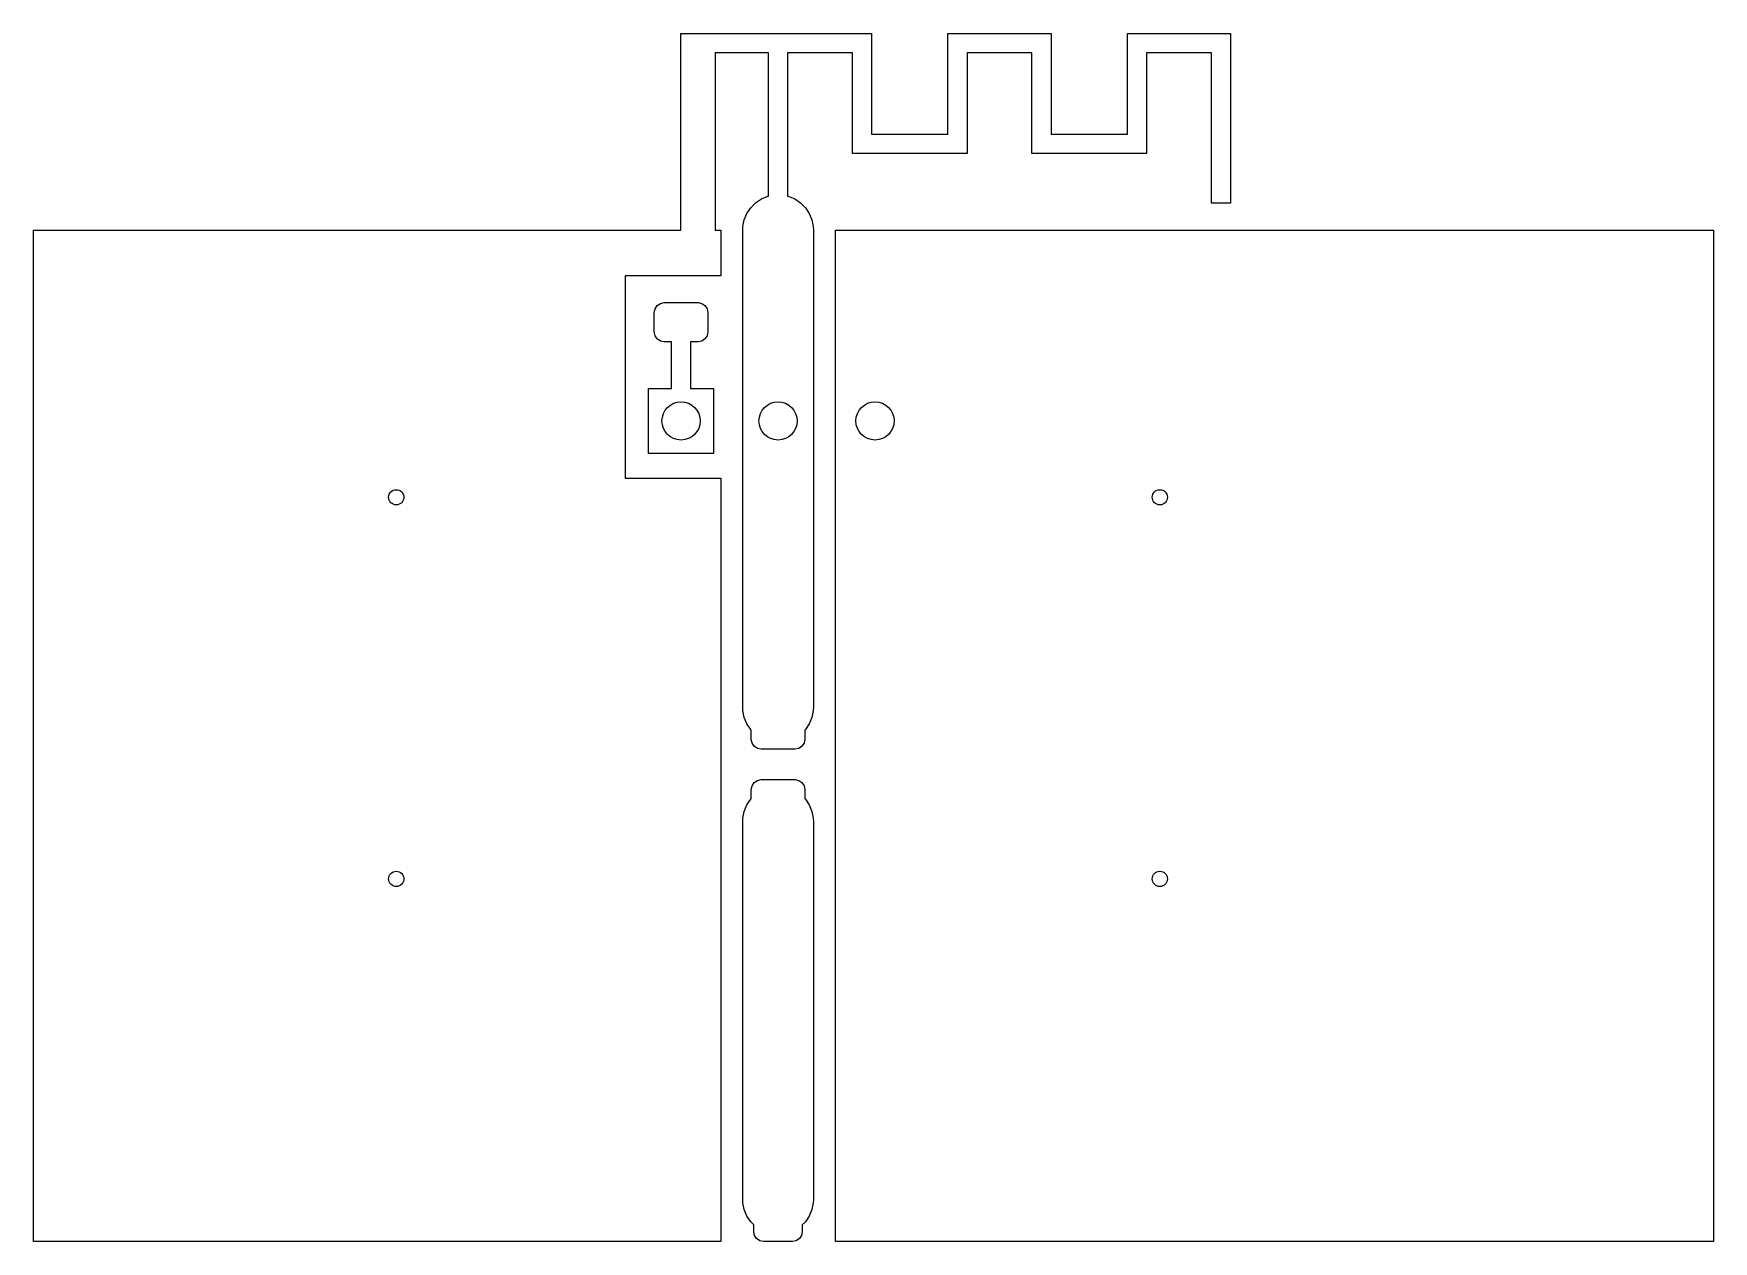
# Model space of a CAD drawing. Extents: x 0.41 to 2.15, y -1.75 to -0.51.
import ezdxf

# ---------------------------------------------------------------- set-up
doc = ezdxf.new("R2010")
doc.units = 0
doc.header["$MEASUREMENT"] = 0
doc.layers.add('BLACK', color=7, linetype='CONTINUOUS')
doc.layers.add('WHITE', color=7, linetype='CONTINUOUS')

msp = doc.modelspace()

# ---------------------------------------------------------------- linework, layer by layer
at = {"layer": 'BLACK', "linetype": 'CONTINUOUS'}
for p, q in [((1.0807, -0.7087), (1.0807, -0.5059)), ((1.0807, -0.5059), (1.2776, -0.5059)), ((1.2776, -0.5059), (1.2776, -0.6098)), ((1.3563, -0.6098), (1.3563, -0.5059)), ((1.3563, -0.5059), (1.4626, -0.5059)), ((1.4626, -0.5059), (1.4626, -0.6098)), ((1.5413, -0.6098), (1.5413, -0.5059)), ((1.5413, -0.5059), (1.6476, -0.5059)), ((1.6476, -0.5059), (1.6476, -0.6807)), ((1.1713, -0.5256), (1.1161, -0.5256)), ((1.1161, -0.5256), (1.1161, -0.7087)), ((1.1713, -0.6737), (1.1713, -0.5256)), ((1.2579, -0.5256), (1.1909, -0.5256)), ((1.1909, -0.5256), (1.1909, -0.6737)), ((1.2579, -0.6295), (1.2579, -0.5256)), ((1.4429, -0.5256), (1.376, -0.5256)), ((1.376, -0.5256), (1.376, -0.6295)), ((1.4429, -0.6295), (1.4429, -0.5256)), ((1.628, -0.5256), (1.561, -0.5256)), ((1.561, -0.5256), (1.561, -0.6295)), ((1.628, -0.6807), (1.628, -0.5256)), ((1.2776, -0.6098), (1.3563, -0.6098)), ((1.4626, -0.6098), (1.5413, -0.6098)), ((1.376, -0.6295), (1.2579, -0.6295)), ((1.561, -0.6295), (1.4429, -0.6295)), ((1.1639, -0.6765), (1.1705, -0.6738)), ((1.1705, -0.6738), (1.1713, -0.6737)), ((1.1909, -0.6737), (1.1917, -0.6738)), ((1.1917, -0.6738), (1.1983, -0.6765)), ((1.1463, -0.6981), (1.149, -0.6915)), ((1.149, -0.6915), (1.153, -0.6856)), ((1.153, -0.6856), (1.158, -0.6805)), ((1.158, -0.6805), (1.1639, -0.6765)), ((1.1983, -0.6765), (1.2042, -0.6805)), ((1.2042, -0.6805), (1.2093, -0.6856)), ((1.2093, -0.6856), (1.2132, -0.6915)), ((1.2132, -0.6915), (1.216, -0.6981)), ((1.6476, -0.6807), (1.628, -0.6807)), ((0.4134, -1.752), (0.4134, -0.7087)), ((0.4134, -0.7087), (1.0807, -0.7087)), ((1.1161, -0.7087), (1.122, -0.7087)), ((1.122, -0.7087), (1.122, -0.7559)), ((1.1447, -0.7087), (1.1449, -0.7051)), ((1.1447, -0.9055), (1.1447, -0.7087)), ((1.1449, -0.7051), (1.1463, -0.6981)), ((1.216, -0.6981), (1.2173, -0.7051)), ((1.2173, -0.7051), (1.2175, -0.7087)), ((1.2175, -0.7087), (1.2175, -0.9055)), ((1.2402, -1.752), (1.2402, -0.7087)), ((1.2402, -0.7087), (2.1457, -0.7087)), ((2.1457, -0.7087), (2.1457, -1.752)), ((1.122, -0.7559), (1.0236, -0.7559)), ((1.0236, -0.7559), (1.0236, -0.9646)), ((1.0535, -0.7936), (1.0543, -0.7897)), ((1.0535, -0.8137), (1.0535, -0.7936)), ((1.0543, -0.7897), (1.0565, -0.7864)), ((1.0565, -0.7864), (1.0598, -0.7842)), ((1.0598, -0.7842), (1.0636, -0.7835)), ((1.0636, -0.7835), (1.0986, -0.7835)), ((1.0986, -0.7835), (1.1024, -0.7842)), ((1.1024, -0.7842), (1.1057, -0.7864)), ((1.1057, -0.7864), (1.1079, -0.7897)), ((1.1079, -0.7897), (1.1087, -0.7936)), ((1.1087, -0.7936), (1.1087, -0.8137)), ((1.0543, -0.8176), (1.0535, -0.8137)), ((1.1087, -0.8137), (1.1079, -0.8176)), ((1.0565, -0.8209), (1.0543, -0.8176)), ((1.0598, -0.8231), (1.0565, -0.8209)), ((1.0636, -0.8238), (1.0598, -0.8231)), ((1.0713, -0.8238), (1.0636, -0.8238)), ((1.0713, -0.872), (1.0713, -0.8238)), ((1.0986, -0.8238), (1.0909, -0.8238)), ((1.0909, -0.8238), (1.0909, -0.872)), ((1.1024, -0.8231), (1.0986, -0.8238)), ((1.1057, -0.8209), (1.1024, -0.8231)), ((1.1079, -0.8176), (1.1057, -0.8209)), ((1.0476, -0.939), (1.0476, -0.872)), ((1.0476, -0.872), (1.0713, -0.872)), ((1.0909, -0.872), (1.1146, -0.872)), ((1.1146, -0.872), (1.1146, -0.939)), ((1.1447, -1.2008), (1.1447, -0.9055)), ((1.2175, -0.9055), (1.2175, -1.2008)), ((1.1146, -0.939), (1.0476, -0.939)), ((1.0236, -0.9646), (1.122, -0.9646)), ((1.122, -0.9646), (1.122, -1.752)), ((1.1449, -1.2044), (1.1447, -1.2008)), ((1.1463, -1.2114), (1.1449, -1.2044)), ((1.149, -1.218), (1.1463, -1.2114)), ((1.216, -1.2114), (1.2132, -1.218)), ((1.2173, -1.2044), (1.216, -1.2114)), ((1.2175, -1.2008), (1.2173, -1.2044)), ((1.153, -1.2239), (1.149, -1.218)), ((1.1535, -1.2245), (1.153, -1.2239)), ((1.1535, -1.234), (1.1535, -1.2245)), ((1.2093, -1.2239), (1.2087, -1.2245)), ((1.2087, -1.2245), (1.2087, -1.234)), ((1.2132, -1.218), (1.2093, -1.2239)), ((1.1543, -1.2379), (1.1535, -1.234)), ((1.1565, -1.2411), (1.1543, -1.2379)), ((1.1598, -1.2433), (1.1565, -1.2411)), ((1.1636, -1.2441), (1.1598, -1.2433)), ((1.1986, -1.2441), (1.1636, -1.2441)), ((1.2024, -1.2433), (1.1986, -1.2441)), ((1.2057, -1.2411), (1.2024, -1.2433)), ((1.2079, -1.2379), (1.2057, -1.2411)), ((1.2087, -1.234), (1.2079, -1.2379)), ((1.1535, -1.2857), (1.1543, -1.2818)), ((1.1543, -1.2818), (1.1565, -1.2785)), ((1.1565, -1.2785), (1.1598, -1.2764)), ((1.1598, -1.2764), (1.1636, -1.2756)), ((1.1636, -1.2756), (1.1986, -1.2756)), ((1.1986, -1.2756), (1.2024, -1.2764)), ((1.2024, -1.2764), (1.2057, -1.2785)), ((1.2057, -1.2785), (1.2079, -1.2818)), ((1.2079, -1.2818), (1.2087, -1.2857)), ((1.149, -1.3017), (1.153, -1.2958)), ((1.153, -1.2958), (1.1535, -1.2952)), ((1.1535, -1.2952), (1.1535, -1.2857)), ((1.2087, -1.2857), (1.2087, -1.2952)), ((1.2087, -1.2952), (1.2093, -1.2958)), ((1.2093, -1.2958), (1.2132, -1.3017)), ((1.1447, -1.3189), (1.1449, -1.3153)), ((1.1449, -1.3153), (1.1463, -1.3083)), ((1.1463, -1.3083), (1.149, -1.3017)), ((1.2132, -1.3017), (1.216, -1.3083)), ((1.216, -1.3083), (1.2173, -1.3153)), ((1.2173, -1.3153), (1.2175, -1.3189)), ((1.1447, -1.7087), (1.1447, -1.3189)), ((1.2175, -1.3189), (1.2175, -1.7087)), ((1.1449, -1.7122), (1.1447, -1.7087)), ((1.1463, -1.7192), (1.1449, -1.7122)), ((1.2173, -1.7122), (1.216, -1.7192)), ((1.2175, -1.7087), (1.2173, -1.7122)), ((1.149, -1.7258), (1.1463, -1.7192)), ((1.153, -1.7318), (1.149, -1.7258)), ((1.1561, -1.7349), (1.153, -1.7318)), ((1.2093, -1.7318), (1.2061, -1.7349)), ((1.2132, -1.7258), (1.2093, -1.7318)), ((1.216, -1.7192), (1.2132, -1.7258)), ((1.1561, -1.742), (1.1561, -1.7349)), ((1.1569, -1.7458), (1.1561, -1.742)), ((1.159, -1.749), (1.1569, -1.7458)), ((1.1623, -1.7512), (1.159, -1.749)), ((1.2032, -1.749), (1.1999, -1.7512)), ((1.2053, -1.7458), (1.2032, -1.749)), ((1.2061, -1.742), (1.2053, -1.7458)), ((1.2061, -1.7349), (1.2061, -1.742)), ((1.0539, -1.752), (0.4134, -1.752)), ((1.0858, -1.752), (1.0539, -1.752)), ((1.122, -1.752), (1.0858, -1.752)), ((1.1661, -1.752), (1.1623, -1.7512)), ((1.1961, -1.752), (1.1661, -1.752)), ((1.1999, -1.7512), (1.1961, -1.752)), ((1.2764, -1.752), (1.2402, -1.752)), ((1.3083, -1.752), (1.2764, -1.752)), ((2.1457, -1.752), (1.3083, -1.752))]:
    msp.add_line(p, q, dxfattribs=at)
at = {"layer": 'BLACK'}
for centre, radius in [((1.0811, -0.9055), 0.0197), ((1.1811, -0.9055), 0.0197), ((1.2811, -0.9055), 0.0197), ((0.7874, -0.9843), 0.00787), ((1.5748, -0.9843), 0.00787), ((0.7874, -1.378), 0.00787), ((1.5748, -1.378), 0.00787)]:
    msp.add_circle(centre, radius, dxfattribs=at)
at = {"layer": 'WHITE'}
for centre, radius in [((1.0811, -0.9055), 0.0197), ((1.1811, -0.9055), 0.0197), ((1.2811, -0.9055), 0.0197), ((0.7874, -0.9843), 0.00787), ((1.5748, -0.9843), 0.00787), ((0.7874, -1.378), 0.00787), ((1.5748, -1.378), 0.00787)]:
    msp.add_circle(centre, radius, dxfattribs=at)

doc.saveas('drawing.dxf')
